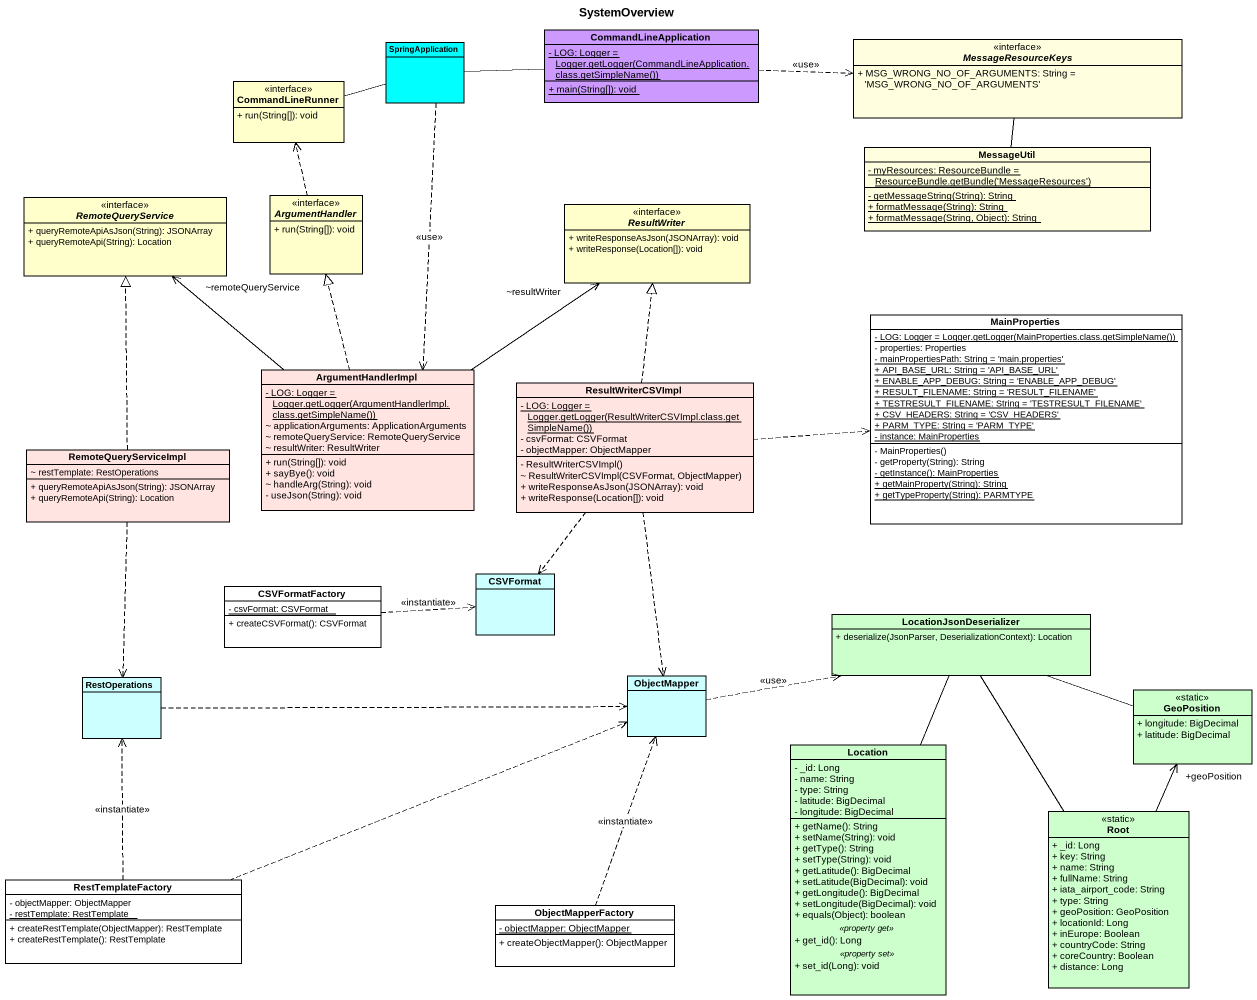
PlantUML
@startuml
title SystemOverview
hide circle
hide empty members
skinparam classAttributeIconSize 0
class SpringApplication #00FFFF
class CommandLineApplication #CC99FF {
  {static} {field} - LOG: Logger = Logger.getLogger(CommandLineApplication.class.getSimpleName())
  {static} + main(String[]): void
}
interface MessageResourceKeys #FFFFE0 {
  + MSG_WRONG_NO_OF_ARGUMENTS: String = 'MSG_WRONG_NO_OF_ARGUMENTS'
}
class CommandLineRunner <<interface>> {
  + run(String[]): void
}
class MessageUtil #FFFFE0 {
  {static} {field} - myResources: ResourceBundle = ResourceBundle.getBundle('MessageResources')
  {static} - getMessageString(String): String
  {static} + formatMessage(String): String
  {static} + formatMessage(String, Object): String
}
interface RemoteQueryService {
  + queryRemoteApiAsJson(String): JSONArray
  + queryRemoteApi(String): Location
}
interface ArgumentHandler {
  + run(String[]): void
}
interface ResultWriter <<interface>> {
  + writeResponseAsJson(JSONArray): void
  + writeResponse(Location[]): void
}
class MainProperties #FFFFFF {
  {static} {field} - LOG: Logger = Logger.getLogger(MainProperties.class.getSimpleName())
  - properties: Properties
  {static} - mainPropertiesPath: String = 'main.properties'
  {static} + API_BASE_URL: String = 'API_BASE_URL'
  {static} + ENABLE_APP_DEBUG: String = 'ENABLE_APP_DEBUG'
  {static} + RESULT_FILENAME: String = 'RESULT_FILENAME'
  {static} + TESTRESULT_FILENAME: String = 'TESTRESULT_FILENAME'
  {static} + CSV_HEADERS: String = 'CSV_HEADERS'
  {static} + PARM_TYPE: String = 'PARM_TYPE'
  {static} - instance: MainProperties
  - MainProperties()
  - getProperty(String): String
  {static} - getInstance(): MainProperties
  {static} + getMainProperty(String): String
  {static} + getTypeProperty(String): PARMTYPE
}
class ArgumentHandlerImpl #FFE4E1 {
  {static} {field} - LOG: Logger = Logger.getLogger(ArgumentHandlerImpl.class.getSimpleName())
  ~ applicationArguments: ApplicationArguments
  ~ remoteQueryService: RemoteQueryService
  ~ resultWriter: ResultWriter
  + run(String[]): void
  + sayBye(): void
  ~ handleArg(String): void
  - useJson(String): void
}
class ResultWriterCSVImpl #FFE4E1 {
  {static} {field} - LOG: Logger = Logger.getLogger(ResultWriterCSVImpl.class.getSimpleName())
  - csvFormat: CSVFormat
  - objectMapper: ObjectMapper
  - ResultWriterCSVImpl()
  ~ ResultWriterCSVImpl(CSVFormat, ObjectMapper)
  + writeResponseAsJson(JSONArray): void
  + writeResponse(Location[]): void
}
class RemoteQueryServiceImpl #FFE4E1 {
  ~ restTemplate: RestOperations
  + queryRemoteApiAsJson(String): JSONArray
  + queryRemoteApi(String): Location
}
class CSVFormatFactory #FFFFFF {
  {static} - csvFormat: CSVFormat
  + createCSVFormat(): CSVFormat
}
class CSVFormat #CCFFFF
class LocationJsonDeserializer #CCFFCC {
  + deserialize(JsonParser, DeserializationContext): Location
}
class RestOperations #CCFFFF
class ObjectMapper #CCFFFF
class GeoPosition <<static>> #CCFFCC {
  + longitude: BigDecimal
  + latitude: BigDecimal
}
class Location #CCFFCC {
  - _id: Long
  - name: String
  - type: String
  - latitude: BigDecimal
  - longitude: BigDecimal
  --
  + getName(): String
  + setName(String): void
  + getType(): String
  + setType(String): void
  + getLatitude(): BigDecimal
  + setLatitude(BigDecimal): void
  + getLongitude(): BigDecimal
  + setLongitude(BigDecimal): void
  + equals(Object): boolean
  .. <<property get>> ..
  + get_id(): Long
  .. <<property set>> ..
  + set_id(Long): void
}
class Root <<static>> #CCFFCC {
  + _id: Long
  + key: String
  + name: String
  + fullName: String
  + iata_airport_code: String
  + type: String
  + geoPosition: GeoPosition
  + locationId: Long
  + inEurope: Boolean
  + countryCode: String
  + coreCountry: Boolean
  + distance: Long
}
class RestTemplateFactory #FFFFFF {
  - objectMapper: ObjectMapper
  {static} - restTemplate: RestTemplate
  + createRestTemplate(ObjectMapper): RestTemplate
  + createRestTemplate(): RestTemplate
}
class ObjectMapperFactory #FFFFFF {
  {static} - objectMapper: ObjectMapper
  + createObjectMapper(): ObjectMapper
}
SpringApplication -left- CommandLineRunner
SpringApplication ..> ArgumentHandlerImpl : <<use>>
CommandLineApplication -left- SpringApplication
CommandLineApplication .right.> MessageResourceKeys : <<use>>
MessageUtil -up- MessageResourceKeys
ArgumentHandler .up.> CommandLineRunner
ArgumentHandlerImpl -up-> "~remoteQueryService" RemoteQueryService
ArgumentHandlerImpl .up.|> ArgumentHandler
ArgumentHandlerImpl -up-> "~resultWriter" ResultWriter
ResultWriterCSVImpl .up.|> ResultWriter
ResultWriterCSVImpl .right.> MainProperties
ResultWriterCSVImpl ..> CSVFormat
ResultWriterCSVImpl ..> ObjectMapper
RemoteQueryServiceImpl .up.|> RemoteQueryService
RemoteQueryServiceImpl ..> RestOperations
CSVFormatFactory .right.> CSVFormat : <<instantiate>>
LocationJsonDeserializer -right- GeoPosition
LocationJsonDeserializer -- Location
LocationJsonDeserializer -- Root
RestOperations .right.> ObjectMapper
ObjectMapper .right.> LocationJsonDeserializer : <<use>>
Root -up-> "+geoPosition" GeoPosition
RestTemplateFactory .up.> RestOperations : <<instantiate>>
RestTemplateFactory .right.> ObjectMapper
ObjectMapperFactory .up.> ObjectMapper : <<instantiate>>
@enduml
